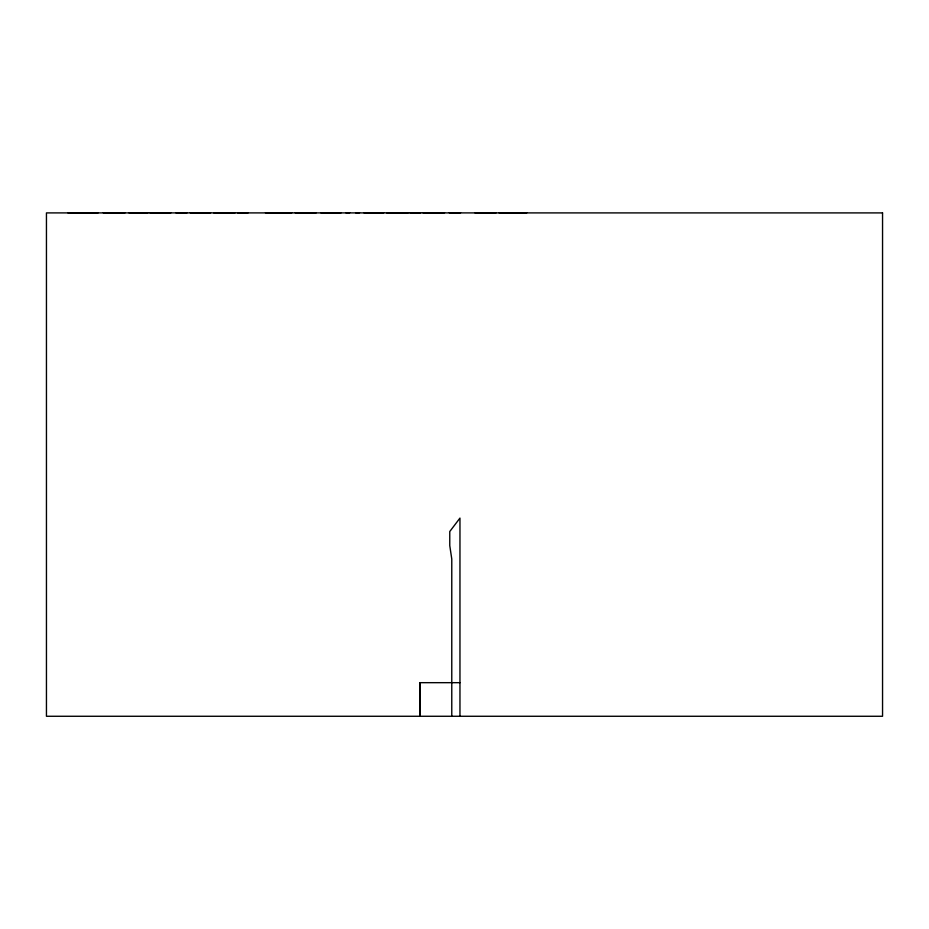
<?xml version="1.0" encoding="UTF-8"?>
<svg xmlns="http://www.w3.org/2000/svg" width="929" height="929" viewBox="0 0 929 929"><rect width="100%" height="100%" fill="white"/><g stroke="black" fill="none" stroke-linecap="round" stroke-linejoin="round"><path stroke-width="1.39" d="M67.782 212.729L98.253 212.729M103.2 212.729L125.125 212.729M128.852 212.729L148.059 212.729M149.79 212.729L170.959 212.729M175.848 212.729L187.124 212.729M190.201 212.729L210.604 212.729M213.565 212.729L235.165 212.729M237.441 212.729L248.217 212.729M265.462 212.729L291.869 212.729M295.132 212.729L316.29 212.729M320.772 212.729L341.175 212.729M345.832 212.729L349.734 212.729M355.575 212.729L359.535 212.729M363.843 212.729L383.677 212.729M386.499 212.729L408.412 212.729M409.863 212.729L420.64 212.729M422.962 212.729L444.561 212.729M449.299 212.729L460.575 212.729M474.789 212.729L496.214 212.729M498.954 212.729L526.871 212.729M459.96 682.676L419.896 682.676L419.896 716.271M459.96 716.271L459.96 518.092L449.764 531.527L449.764 545.59L451.773 559.026L451.773 716.271M420.163 682.676L420.163 716.271M882.55 212.904L46.45 212.904L46.45 716.271L882.55 716.271L882.55 212.904"/></g></svg>
